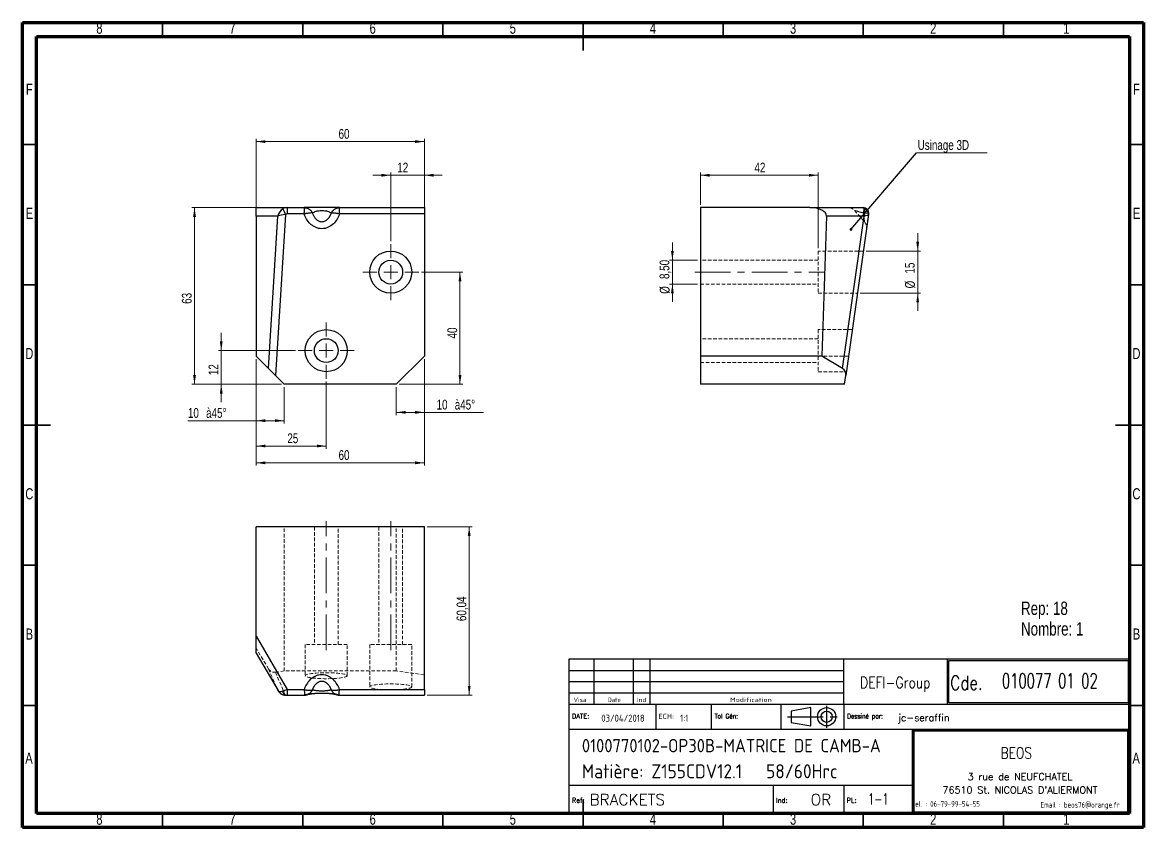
# Model space of a CAD drawing. Header units: millimetres. Extents: x 15 to 415, y 5 to 292.
import ezdxf

# ---------------------------------------------------------------- set-up
doc = ezdxf.new("R2010")
doc.units = ezdxf.units.MM
doc.linetypes.add('CENTERX2', pattern=[20.32, 12.7, -2.54, 2.54, -2.54])
doc.linetypes.add('HIDDEN', pattern=[1.905, 1.27, -0.635])
doc.layers.add('DIMENSIONS', color=176, linetype='Continuous')
doc.styles.add('SLDTEXTSTYLE0', font='TXT', dxfattribs={"width": 0.75})
doc.styles.add('SLDTEXTSTYLE1', font='ISOCP')
doc.styles.add('SLDTEXTSTYLE10', font='ISOCP', dxfattribs={"width": 1.147311})
doc.styles.add('SLDTEXTSTYLE11', font='ISOCP', dxfattribs={"width": 1.385904})
doc.styles.add('SLDTEXTSTYLE12', font='ISOCP', dxfattribs={"width": 1.246461})
doc.styles.add('SLDTEXTSTYLE13', font='ROMAND')
doc.styles.add('SLDTEXTSTYLE2', font='ROMANT', dxfattribs={"width": 0.8})
doc.styles.add('SLDTEXTSTYLE3', font='ISOCP', dxfattribs={"width": 0.8})
doc.styles.add('SLDTEXTSTYLE4', font='ROMANS', dxfattribs={"width": 0.8})
doc.styles.add('SLDTEXTSTYLE5', font='ROMANT')
doc.styles.add('SLDTEXTSTYLE6', font='ROMANS')
doc.styles.add('SLDTEXTSTYLE7', font='ROMANT', dxfattribs={"width": 0.65})
doc.styles.add('SLDTEXTSTYLE8', font='ISOCP', dxfattribs={"width": 1.446157})
doc.styles.add('SLDTEXTSTYLE9', font='ISOCP', dxfattribs={"width": 1.294402})
doc.dimstyles.new('SLDDIMSTYLE0', dxfattribs={"dimtxt": 3.5, "dimasz": 3.302, "dimexe": 0, "dimexo": 0.0625, "dimgap": 0.875, "dimtad": 1, "dimrnd": 1e-09, "dimzin": 12, "dimdsep": 46, "dimtxsty": 'SLDTEXTSTYLE0', "dimsah": 1, "dimcen": 0.09, "dimadec": 0, "dimazin": 3, "dimtfac": 1, "dimtofl": 0, "dimtmove": 0, "dimatfit": 3, "dimfxl": 1, "dimfrac": 2, "dimtolj": 1, "dimtzin": 12, "dimarcsym": 0})
doc.dimstyles.new('SLDDIMSTYLE1', dxfattribs={"dimtxt": 3.5, "dimasz": 3.302, "dimexe": 0, "dimexo": 0.0625, "dimgap": 0.875, "dimtad": 1, "dimrnd": 1e-09, "dimzin": 12, "dimdsep": 46, "dimtxsty": 'SLDTEXTSTYLE0', "dimsah": 1, "dimcen": 0.09, "dimadec": 0, "dimazin": 3, "dimtfac": 1, "dimtmove": 0, "dimatfit": 0, "dimfxl": 1, "dimfrac": 2, "dimtolj": 1, "dimtzin": 12, "dimarcsym": 0})
doc.dimstyles.new('SLDDIMSTYLE2', dxfattribs={"dimtxt": 0.18, "dimasz": 1.016, "dimexe": 0, "dimexo": 0.0625, "dimgap": 0, "dimtad": 0, "dimtih": 1, "dimtoh": 1, "dimdec": 0, "dimrnd": 1e-09, "dimzin": 0, "dimdsep": 46, "dimtxsty": 'Standard', "dimblk1": 'DOT', "dimblk2": 'DOT', "dimsah": 1, "dimcen": 0.09, "dimadec": 0, "dimazin": 0, "dimtfac": 1.016, "dimtdec": 0, "dimtofl": 0, "dimtmove": 0, "dimatfit": 3, "dimldrblk": 'DOT', "dimfxl": 1, "dimfrac": 2, "dimtolj": 1, "dimtzin": 0, "dimarcsym": 0})

# ---------------------------------------------------------------- blocks, each defined once
blk = doc.blocks.new('SW_NOTE_0')
at = {"color": 0, "linetype": 'Continuous', "lineweight": 0, "char_height": 4.763, "attachment_point": 1, "style": 'SLDTEXTSTYLE0'}
for s, insert in [('Rep: 18', (0, 6.14)), ('Nombre: 1', (0, -1.21))]:
    blk.add_mtext(s, dxfattribs=dict(at, insert=insert))
blk = doc.blocks.new('_D')
at = {"color": 7, "linetype": 'Continuous', "lineweight": 18}
for p, q in [((98.4, 223.97), (98.4, 250.55)), ((98.4, 249.55), (158.4, 249.55)), ((158.4, 224.74), (158.4, 250.55))]:
    blk.add_line(p, q, dxfattribs=at)
for points in [[(98.4, 249.55), (101.7, 249.04), (101.7, 250.06)], [(158.4, 249.55), (155.1, 250.06), (155.1, 249.04)]]:
    blk.add_solid(points, dxfattribs=at)
at = {"color": 7, "linetype": 'Continuous', "lineweight": 18, "insert": (127.79, 254.06), "char_height": 3.5, "attachment_point": 1, "style": 'SLDTEXTSTYLE0'}
blk.add_mtext('60', dxfattribs=at)
blk = doc.blocks.new('_D_1')
at = {"color": 7, "linetype": 'Continuous', "lineweight": 18}
for p, q in [((127.15, 226.02), (75.4, 226.02)), ((76.4, 226.02), (76.4, 163.02)), ((107.4, 163.02), (75.4, 163.02))]:
    blk.add_line(p, q, dxfattribs=at)
for points in [[(76.4, 226.02), (75.89, 222.72), (76.91, 222.72)], [(76.4, 163.02), (76.91, 166.33), (75.89, 166.33)]]:
    blk.add_solid(points, dxfattribs=at)
at = {"color": 7, "linetype": 'Continuous', "lineweight": 18, "insert": (71.89, 191.71), "char_height": 3.5, "attachment_point": 1, "rotation": 90, "style": 'SLDTEXTSTYLE0'}
blk.add_mtext('63', dxfattribs=at)
blk = doc.blocks.new('_D_2')
at = {"color": 7, "linetype": 'Continuous', "lineweight": 18}
for p, q in [((98.4, 172.02), (98.4, 149.06)), ((108.4, 162.02), (108.4, 149.06)), ((98.4, 150.06), (74.05, 150.06)), ((98.4, 150.06), (108.4, 150.06))]:
    blk.add_line(p, q, dxfattribs=at)
for points in [[(98.4, 150.06), (101.7, 149.55), (101.7, 150.57)], [(108.4, 150.06), (105.1, 150.57), (105.1, 149.55)]]:
    blk.add_solid(points, dxfattribs=at)
at = {"color": 7, "linetype": 'Continuous', "lineweight": 18, "char_height": 3.5, "attachment_point": 1, "style": 'SLDTEXTSTYLE0'}
for s, insert in [('10', (74.05, 154.57)), ('à45°', (80.54, 154.57))]:
    blk.add_mtext(s, dxfattribs=dict(at, insert=insert))
blk = doc.blocks.new('_D_3')
at = {"color": 7, "linetype": 'Continuous', "lineweight": 18}
for p, q in [((98.4, 172.02), (98.4, 140.02)), ((123.4, 164.02), (123.4, 140.02)), ((123.4, 141.02), (98.4, 141.02))]:
    blk.add_line(p, q, dxfattribs=at)
for points in [[(98.4, 141.02), (101.7, 140.52), (101.7, 141.53)], [(123.4, 141.02), (120.1, 141.53), (120.1, 140.52)]]:
    blk.add_solid(points, dxfattribs=at)
at = {"color": 7, "linetype": 'Continuous', "lineweight": 18, "insert": (109.52, 145.54), "char_height": 3.5, "attachment_point": 1, "style": 'SLDTEXTSTYLE0'}
blk.add_mtext('25', dxfattribs=at)
blk = doc.blocks.new('_D_4')
at = {"color": 7, "linetype": 'Continuous', "lineweight": 18}
for p, q in [((146.4, 237.55), (140.05, 237.55)), ((146.4, 214.02), (146.4, 238.55)), ((146.4, 237.55), (158.4, 237.55)), ((158.4, 224.74), (158.4, 238.55)), ((158.4, 237.55), (164.75, 237.55))]:
    blk.add_line(p, q, dxfattribs=at)
for points in [[(146.4, 237.55), (143.1, 238.06), (143.1, 237.04)], [(158.4, 237.55), (161.7, 237.04), (161.7, 238.06)]]:
    blk.add_solid(points, dxfattribs=at)
at = {"color": 7, "linetype": 'Continuous', "lineweight": 18, "insert": (148.74, 242.06), "char_height": 3.5, "attachment_point": 1, "style": 'SLDTEXTSTYLE0'}
blk.add_mtext('12', dxfattribs=at)
blk = doc.blocks.new('_D_5')
at = {"color": 7, "linetype": 'Continuous', "lineweight": 18}
for p, q in [((158.4, 172.02), (158.4, 152.02)), ((148.4, 162.02), (148.4, 152.02)), ((158.4, 153.02), (148.4, 153.02)), ((158.4, 153.02), (179.46, 153.02))]:
    blk.add_line(p, q, dxfattribs=at)
for points in [[(148.4, 153.02), (151.7, 152.52), (151.7, 153.53)], [(158.4, 153.02), (155.1, 153.53), (155.1, 152.52)]]:
    blk.add_solid(points, dxfattribs=at)
at = {"color": 7, "linetype": 'Continuous', "lineweight": 18, "char_height": 3.5, "attachment_point": 1, "style": 'SLDTEXTSTYLE0'}
for s, insert in [('10', (162.77, 157.54)), ('à45°', (169.25, 157.54))]:
    blk.add_mtext(s, dxfattribs=dict(at, insert=insert))
blk = doc.blocks.new('_D_6')
at = {"color": 7, "linetype": 'Continuous', "lineweight": 18}
for p, q in [((98.4, 172.02), (98.4, 134.02)), ((158.4, 172.02), (158.4, 134.02)), ((98.4, 135.02), (158.4, 135.02))]:
    blk.add_line(p, q, dxfattribs=at)
for points in [[(98.4, 135.02), (101.7, 134.52), (101.7, 135.53)], [(158.4, 135.02), (155.1, 135.53), (155.1, 134.52)]]:
    blk.add_solid(points, dxfattribs=at)
at = {"color": 7, "linetype": 'Continuous', "lineweight": 18, "insert": (127.79, 139.54), "char_height": 3.5, "attachment_point": 1, "style": 'SLDTEXTSTYLE0'}
blk.add_mtext('60', dxfattribs=at)
blk = doc.blocks.new('_D_7')
at = {"color": 7, "linetype": 'Continuous', "lineweight": 18}
for p, q in [((85.94, 175.02), (85.94, 181.37)), ((112.4, 175.02), (84.94, 175.02)), ((85.94, 163.02), (85.94, 175.02)), ((107.4, 163.02), (84.94, 163.02)), ((85.94, 163.02), (85.94, 156.67))]:
    blk.add_line(p, q, dxfattribs=at)
for points in [[(85.94, 175.02), (86.44, 178.33), (85.43, 178.33)], [(85.94, 163.02), (85.43, 159.72), (86.44, 159.72)]]:
    blk.add_solid(points, dxfattribs=at)
at = {"color": 7, "linetype": 'Continuous', "lineweight": 18, "insert": (81.42, 166.28), "char_height": 3.5, "attachment_point": 1, "rotation": 90, "style": 'SLDTEXTSTYLE0'}
blk.add_mtext('12', dxfattribs=at)
blk = doc.blocks.new('_D_8')
at = {"color": 7, "linetype": 'Continuous', "lineweight": 18}
for p, q in [((157.4, 203.02), (172.11, 203.02)), ((171.11, 163.02), (171.11, 203.02)), ((149.4, 163.02), (172.11, 163.02))]:
    blk.add_line(p, q, dxfattribs=at)
for points in [[(171.11, 203.02), (170.61, 199.72), (171.62, 199.72)], [(171.11, 163.02), (171.62, 166.33), (170.61, 166.33)]]:
    blk.add_solid(points, dxfattribs=at)
at = {"color": 7, "linetype": 'Continuous', "lineweight": 18, "insert": (166.6, 179.37), "char_height": 3.5, "attachment_point": 1, "rotation": 90, "style": 'SLDTEXTSTYLE0'}
blk.add_mtext('40', dxfattribs=at)
blk = doc.blocks.new('SW_CENTERMARKSYMBOL_0')
at = {"color": 0, "linetype": 'Continuous', "lineweight": 0}
for p, q in [((0, 5), (0, 10)), ((-5, 0), (-10, 0)), ((0, 0), (-2.5, 0)), ((0, 0), (0, 2.5)), ((0, 0), (0, -2.5)), ((0, 0), (2.5, 0)), ((5, 0), (10, 0)), ((0, -5), (0, -10))]:
    blk.add_line(p, q, dxfattribs=at)
blk = doc.blocks.new('SW_CENTERMARKSYMBOL_1')
at = {"color": 0, "linetype": 'Continuous', "lineweight": 0}
for p, q in [((0, 5), (0, 10)), ((-5, 0), (-10, 0)), ((0, 0), (-2.5, 0)), ((0, 0), (0, 2.5)), ((0, 0), (0, -2.5)), ((0, 0), (2.5, 0)), ((5, 0), (10, 0)), ((0, -5), (0, -10))]:
    blk.add_line(p, q, dxfattribs=at)
blk = doc.blocks.new('_D_9')
at = {"color": 7, "linetype": 'Continuous', "lineweight": 18}
for p, q in [((334.41, 210.52), (334.41, 216.87)), ((316.03, 210.52), (335.41, 210.52)), ((334.41, 210.52), (334.41, 195.52)), ((313.9, 195.52), (335.41, 195.52)), ((334.41, 195.52), (334.41, 189.17))]:
    blk.add_line(p, q, dxfattribs=at)
for points in [[(334.41, 210.52), (334.92, 213.83), (333.9, 213.83)], [(334.41, 195.52), (333.9, 192.22), (334.92, 192.22)]]:
    blk.add_solid(points, dxfattribs=at)
at = {"color": 7, "linetype": 'Continuous', "lineweight": 18, "char_height": 3.5, "attachment_point": 1, "rotation": 90, "style": 'SLDTEXTSTYLE0'}
for s, insert in [('15', (329.84, 202.5)), ('%%c', (329.9, 197.22))]:
    blk.add_mtext(s, dxfattribs=dict(at, insert=insert))
blk = doc.blocks.new('_D_10')
at = {"color": 7, "linetype": 'Continuous', "lineweight": 18}
for p, q in [((256.89, 227.02), (256.89, 238.55)), ((298.89, 237.55), (256.89, 237.55)), ((298.89, 211.52), (298.89, 238.55))]:
    blk.add_line(p, q, dxfattribs=at)
for points in [[(256.89, 237.55), (260.19, 237.04), (260.19, 238.06)], [(298.89, 237.55), (295.59, 238.06), (295.59, 237.04)]]:
    blk.add_solid(points, dxfattribs=at)
at = {"color": 7, "linetype": 'Continuous', "lineweight": 18, "insert": (276.17, 242.06), "char_height": 3.5, "attachment_point": 1, "style": 'SLDTEXTSTYLE0'}
blk.add_mtext('42', dxfattribs=at)
blk = doc.blocks.new('_D_11')
at = {"color": 7, "linetype": 'Continuous', "lineweight": 18}
for p, q in [((246.89, 207.27), (246.89, 213.62)), ((255.89, 207.27), (245.89, 207.27)), ((246.89, 207.27), (246.89, 198.77)), ((255.89, 198.77), (245.89, 198.77)), ((246.89, 198.77), (246.89, 192.42))]:
    blk.add_line(p, q, dxfattribs=at)
for points in [[(246.89, 207.27), (247.4, 210.58), (246.38, 210.58)], [(246.89, 198.77), (246.38, 195.47), (247.4, 195.47)]]:
    blk.add_solid(points, dxfattribs=at)
at = {"color": 7, "linetype": 'Continuous', "lineweight": 18, "char_height": 3.5, "attachment_point": 1, "rotation": 90, "style": 'SLDTEXTSTYLE0'}
for s, insert in [('8,50', (242.32, 200.56)), ('%%c', (242.38, 195.28))]:
    blk.add_mtext(s, dxfattribs=dict(at, insert=insert))
blk = doc.blocks.new('SW_NOTE_1')
at = {"color": 0, "linetype": 'Continuous', "lineweight": 0}
blk.add_line((25.28, 0), (0, 0), dxfattribs=at)
at = {"color": 0, "linetype": 'Continuous', "lineweight": 0, "insert": (0.43, 4.57), "char_height": 3.5, "attachment_point": 1, "style": 'SLDTEXTSTYLE0'}
blk.add_mtext('Usinage 3D', dxfattribs=at)
blk = doc.blocks.new('_Dot')
at = {"color": 0, "linetype": 'ByBlock', "lineweight": -2}
blk.add_line((-0.5, 0), (-1, 0), dxfattribs=at)
at = {"color": 0, "linetype": 'ByBlock', "const_width": 0.5}
blk.add_lwpolyline([(-0.25, 0, 1), (0.25, 0, 1)], format="xyb", close=True, dxfattribs=at)
blk = doc.blocks.new('_D_12')
at = {"color": 7, "linetype": 'Continuous', "lineweight": 18}
for p, q in [((159.4, 112.23), (175.4, 112.23)), ((174.4, 52.19), (174.4, 112.23)), ((159.4, 52.19), (175.4, 52.19))]:
    blk.add_line(p, q, dxfattribs=at)
for points in [[(174.4, 112.23), (173.89, 108.93), (174.91, 108.93)], [(174.4, 52.19), (174.91, 55.49), (173.89, 55.49)]]:
    blk.add_solid(points, dxfattribs=at)
at = {"color": 7, "linetype": 'Continuous', "lineweight": 18, "insert": (169.89, 78.61), "char_height": 3.5, "attachment_point": 1, "rotation": 90, "style": 'SLDTEXTSTYLE0'}
blk.add_mtext('60,04', dxfattribs=at)

msp = doc.modelspace()

# ---------------------------------------------------------------- linework, layer by layer
at = {"color": 7, "linetype": 'Continuous', "lineweight": 70}
for p, q in [((15, 5), (15, 292)), ((15, 292), (415, 292)), ((415, 292), (415, 5)), ((20, 10), (20, 287)), ((20, 287), (410, 287)), ((410, 287), (410, 10)), ((410, 10), (20, 10)), ((415, 5), (15, 5))]:
    msp.add_line(p, q, dxfattribs=at)
at = {"color": 7, "linetype": 'Continuous', "lineweight": 35}
for p, q in [((65, 287), (65, 292)), ((115, 287), (115, 292)), ((165, 287), (165, 292)), ((215, 292), (215, 282)), ((215, 287), (215, 292)), ((265, 287), (265, 292)), ((315, 287), (315, 292)), ((365, 287), (365, 292)), ((20, 248.5), (15, 248.5)), ((410, 248.5), (415, 248.5)), ((20, 198.5), (15, 198.5)), ((410, 198.5), (415, 198.5)), ((15, 148.5), (25, 148.5)), ((20, 148.5), (15, 148.5)), ((415, 148.5), (405, 148.5)), ((410, 148.5), (415, 148.5)), ((20, 98.5), (15, 98.5)), ((410, 98.5), (415, 98.5)), ((20, 48.5), (15, 48.5)), ((410, 48.5), (415, 48.5)), ((215, 5), (215, 15)), ((65, 10), (65, 5)), ((115, 10), (115, 5)), ((165, 10), (165, 5)), ((215, 10), (215, 5)), ((265, 10), (265, 5)), ((315, 10), (315, 5)), ((365, 10), (365, 5))]:
    msp.add_line(p, q, dxfattribs=at)
at = {"color": 7, "linetype": 'Continuous', "lineweight": 25}
for p, q in [((98.401, 222.971), (98.401, 226.024)), ((98.401, 226.024), (109.441, 226.024)), ((109.441, 226.024), (115.496, 226.024)), ((128.146, 226.024), (158.401, 226.024)), ((158.401, 226.024), (158.401, 223.742)), ((256.889, 226.024), (256.889, 173.024)), ((295.941, 226.024), (256.889, 226.024)), ((295.941, 226.024), (314.929, 226.024)), ((106.178, 222.971), (98.401, 222.971)), ((98.401, 222.971), (98.401, 173.024)), ((102.789, 168.636), (106.178, 222.971)), ((108.833, 223.599), (105.251, 166.173)), ((115.497, 223.742), (109.441, 223.742)), ((158.401, 223.742), (128.145, 223.742)), ((158.401, 223.742), (158.401, 173.024)), ((301.908, 222.971), (300.164, 173.024)), ((315.285, 222.971), (301.908, 222.971)), ((307.558, 168.636), (315.285, 222.971)), ((316.889, 223.599), (308.723, 166.173)), ((316.909, 223.742), (316.889, 223.599)), ((102.789, 168.636), (98.401, 173.024)), ((158.401, 173.024), (148.401, 163.024)), ((256.889, 173.024), (256.889, 163.024)), ((300.164, 173.024), (256.889, 173.024)), ((307.558, 168.636), (300.164, 173.024)), ((105.251, 166.173), (102.789, 168.636)), ((108.401, 163.024), (105.251, 166.173)), ((308.275, 163.024), (308.723, 166.173)), ((148.401, 163.024), (108.401, 163.024)), ((308.275, 163.024), (256.889, 163.024)), ((158.401, 112.227), (98.401, 112.227)), ((98.401, 73.176), (98.401, 112.227)), ((158.401, 54.187), (158.401, 112.227)), ((98.401, 73.176), (109.441, 54.187)), ((98.401, 67.207), (98.401, 73.176)), ((98.401, 67.207), (106.188, 53.814)), ((109.441, 54.187), (115.496, 54.187)), ((109.441, 52.187), (115.542, 52.187)), ((127.046, 52.395), (127.182, 52.341)), ((128.1, 52.187), (158.401, 52.187)), ((128.146, 54.187), (158.401, 54.187)), ((158.401, 54.187), (158.401, 52.187))]:
    msp.add_line(p, q, dxfattribs=at)
at = {"color": 7, "linetype": 'HIDDEN', "lineweight": 18}
for p, q in [((314.929, 226.024), (256.889, 226.024)), ((310.279, 225.956), (310.266, 225.955)), ((311.895, 224.99), (315.459, 220.883)), ((314.929, 226.024), (314.929, 226.024)), ((314.929, 226.024), (315.025, 225.984)), ((314.929, 226.024), (314.929, 226.024)), ((316.909, 223.742), (316.909, 223.742)), ((316.185, 219.134), (316.188, 219.148)), ((298.889, 210.524), (298.889, 195.524)), ((315.03, 210.524), (298.889, 210.524)), ((298.889, 207.274), (256.889, 207.274)), ((256.889, 198.774), (298.889, 198.774)), ((298.889, 195.524), (312.897, 195.524)), ((298.889, 182.524), (298.889, 167.524)), ((311.048, 182.524), (298.889, 182.524)), ((298.889, 179.274), (256.889, 179.274)), ((309.697, 173.024), (300.164, 173.024)), ((256.889, 170.774), (298.889, 170.774)), ((298.889, 167.524), (308.915, 167.524)), ((108.401, 60.842), (108.401, 112.227)), ((119.151, 112.227), (119.151, 70.227)), ((127.651, 70.227), (127.651, 112.227)), ((142.151, 112.227), (142.151, 70.227)), ((148.401, 60.842), (148.401, 112.227)), ((150.651, 70.227), (150.651, 112.227)), ((102.789, 61.559), (98.401, 68.952)), ((130.901, 70.227), (115.901, 70.227)), ((115.901, 70.227), (115.901, 59.135)), ((130.901, 59.135), (130.901, 70.227)), ((153.901, 70.227), (138.901, 70.227)), ((138.901, 70.227), (138.901, 55.153)), ((153.901, 55.153), (153.901, 70.227)), ((106.178, 53.832), (98.401, 67.208)), ((102.789, 61.559), (106.178, 53.832)), ((108.401, 60.842), (105.251, 60.394)), ((108.833, 52.227), (105.251, 60.394)), ((148.401, 60.842), (108.401, 60.842)), ((158.401, 59.42), (148.401, 60.842)), ((108.833, 52.227), (108.692, 52.213)), ((115.497, 52.207), (109.441, 52.207)), ((109.441, 52.187), (109.441, 52.207)), ((115.501, 52.207), (115.6, 52.213)), ((158.401, 52.207), (128.145, 52.207))]:
    msp.add_line(p, q, dxfattribs=at)
at = {"color": 7, "linetype": 'CENTERX2', "lineweight": 18}
for p, q in [((254.889, 203.024), (300.889, 203.024)), ((123.401, 68.227), (123.401, 114.227)), ((146.401, 68.227), (146.401, 114.227))]:
    msp.add_line(p, q, dxfattribs=at)
at = {"color": 7, "linetype": 'Continuous', "lineweight": 25, "flags": 128}
msp.add_lwpolyline([(109.441, 226.024), (109.441, 225.978), (109.441, 225.843), (109.441, 225.625), (109.441, 225.334), (109.441, 224.984), (109.441, 224.589), (109.441, 224.169), (109.441, 223.742)], dxfattribs=at)
at = {"color": 8, "linetype": 'Continuous', "lineweight": 25, "flags": 128}
for points in [[(108.692, 52.213), (108.673, 52.214), (108.518, 52.265), (108.373, 52.378), (108.242, 52.55), (108.131, 52.775), (108.042, 53.046), (107.979, 53.354), (107.943, 53.69)], [(109.441, 54.187), (109.441, 53.763), (109.441, 53.357), (109.441, 52.99), (109.441, 52.677), (109.441, 52.433), (109.441, 52.269), (109.441, 52.193), (109.441, 52.187)]]:
    msp.add_lwpolyline(points, dxfattribs=at)
at = {"color": 7, "linetype": 'Continuous', "lineweight": 25}
for centre, radius in [((146.401, 203.024), 7.5), ((146.401, 203.024), 4.25), ((123.401, 175.024), 7.5), ((123.401, 175.024), 4.25)]:
    msp.add_circle(centre, radius, dxfattribs=at)
for centre, radius, start, end in [((121.798, 230.581), 14.725, 199.79359, 208.30529), ((314.929, 224.024), 2, 351.90653, 90), ((315.029, 223.77), 1.868, 354.75211, 77.70595)]:
    msp.add_arc(centre, radius, start, end, dxfattribs=at)
for centre, major_axis, ratio, start_param, end_param in [((108.771, 223.024), (1.597, 2.734), 0.7729098, 0.9651675, 2.0123651), ((109.358, 223.024), (0.949, 2.86), 0.9532037, 0.3061751, 0.8473251), ((295.941, 223.024), (-5.969, 0), 0.502612, 3.1240425, 4.7123901), ((314.787, 223.024), (0.16, 3), 0.334229, 5.7598755, 6.3010255), ((313.777, 223.024), (1.278, 2.946), 0.4438088, 4.8850812, 5.9322788), ((108.771, 223.024), (3.03, 0.419), 0.1837936, 1.5248414, 2.572039), ((109.358, 222.742), (1.139, 0.259), 0.8482621, 1.3089249, 1.850075), ((313.777, 223.024), (3.112, 0.591), 0.1187289, 5.1954824, 6.24268), ((305.696, 166.198), (2.751, 1.532), 0.8646981, 5.7022754, 6.7494729), ((108.771, 55.34), (2.581, 1.529), 0.3886163, 3.1209197, 3.1384701), ((109.358, 54.329), (2.886, 1.004), 0.0528405, 4.1815094, 4.7226594)]:
    msp.add_ellipse(centre, major_axis=major_axis, ratio=ratio, start_param=start_param, end_param=end_param, dxfattribs=at)
at = {"color": 7, "linetype": 'HIDDEN', "lineweight": 18}
for centre, major_axis, ratio, start_param, end_param in [((105.227, 63.42), (1.532, 2.751), 0.8646981, 2.675305, 3.7225026), ((108.771, 55.34), (-1.46, 2.783), 0.9542817, 1.9183436, 2.6594982), ((109.358, 52.349), (1.16, -0.01), 0.1223034, 4.2436777, 4.7848277)]:
    msp.add_ellipse(centre, major_axis=major_axis, ratio=ratio, start_param=start_param, end_param=end_param, dxfattribs=at)
for centre in [(123.401, 59.135), (146.401, 55.153)]:
    msp.add_ellipse(centre, major_axis=(7.5, 0), ratio=0.1422047, dxfattribs=at)
at = {"color": 8, "linetype": 'Continuous', "lineweight": 25}
msp.add_ellipse((108.771, 55.34), major_axis=(2.581, 1.529), ratio=0.3886163, start_param=3.1384701, end_param=4.1681173, dxfattribs=at)
at = {"color": 7, "linetype": 'Continuous', "lineweight": 25}
for points, knots in [([(115.496, 223.742), (115.501, 223.774), (115.514, 223.845), (115.539, 223.988), (115.579, 224.242), (115.628, 224.609), (115.663, 225.006), (115.674, 225.342), (115.663, 225.628), (115.628, 225.851), (115.579, 225.971), (115.539, 226.01), (115.514, 226.021), (115.501, 226.023), (115.496, 226.024)], [0, 0, 0, 0, 0.0286016, 0.0634948, 0.1266885, 0.2520064, 0.3895869, 0.5000005, 0.6103535, 0.7479958, 0.8733137, 0.9365067, 0.9713969, 1, 1, 1, 1]), ([(115.496, 226.024), (115.549, 226.023), (115.656, 226.021), (115.817, 226.007), (115.979, 225.985), (116.142, 225.954), (116.304, 225.914), (116.56, 225.836), (116.91, 225.691), (117.312, 225.453), (117.683, 225.161), (117.946, 224.894), (118.141, 224.657), (118.286, 224.456), (118.402, 224.269), (118.469, 224.145), (118.488, 224.11)], [0, 0, 0, 0, 0.0435729, 0.0875261, 0.1318432, 0.1765063, 0.2214951, 0.2667878, 0.3919546, 0.5240331, 0.639644, 0.7684826, 0.8230969, 0.8857967, 0.9678743, 1, 1, 1, 1]), ([(128.148, 226.024), (127.917, 226.024), (127.623, 226.024), (126.891, 226.024), (126.451, 226.024), (125.663, 226.024), (125.379, 226.024), (124.766, 226.024), (124.438, 226.024), (123.74, 226.024), (123.372, 226.024), (122.61, 226.024), (122.216, 226.024), (121.428, 226.024), (121.034, 226.024), (120.272, 226.024), (119.903, 226.024), (118.858, 226.024), (118.244, 226.024), (117.192, 226.024), (116.752, 226.024), (116.02, 226.024), (115.726, 226.024), (115.496, 226.024)], [0, 0, 0, 0, 0.125, 0.125, 0.25, 0.25, 0.3125, 0.3125, 0.375, 0.375, 0.4375, 0.4375, 0.5, 0.5, 0.5625, 0.5625, 0.625, 0.625, 0.75, 0.75, 0.875, 0.875, 1, 1, 1, 1]), ([(118.488, 224.11), (118.474, 224.11), (118.441, 224.112), (118.37, 224.115), (118.232, 224.116), (117.914, 224.106), (117.451, 224.066), (116.911, 223.997), (116.538, 223.942), (116.229, 223.89), (115.983, 223.844), (115.739, 223.795), (115.577, 223.76), (115.501, 223.743)], [0, 0, 0, 0, 0.02338184, 0.05686807, 0.11445822, 0.23193175, 0.47631554, 0.60754217, 0.73406953, 0.79978976, 0.86691708, 0.93742983, 1, 1, 1, 1]), ([(118.488, 224.11), (118.638, 224.221), (118.817, 224.329), (119.239, 224.532), (119.483, 224.627), (120.044, 224.792), (120.362, 224.863), (121.059, 224.962), (121.44, 224.99), (122.204, 224.99), (122.584, 224.962), (123.282, 224.863), (123.6, 224.792), (124.161, 224.627), (124.404, 224.532), (124.827, 224.329), (125.005, 224.221), (125.156, 224.11)], [0, 0, 0, 0, 0.125, 0.125, 0.25, 0.25, 0.375, 0.375, 0.5, 0.5, 0.625, 0.625, 0.75, 0.75, 0.875, 0.875, 1, 1, 1, 1]), ([(125.156, 224.11), (125.121, 224.016), (125.051, 223.832), (124.937, 223.566), (124.818, 223.313), (124.694, 223.073), (124.566, 222.846), (124.435, 222.633), (124.301, 222.433), (124.164, 222.246), (124.025, 222.073), (123.789, 221.805), (123.443, 221.479), (122.939, 221.147), (122.397, 220.933), (121.823, 220.859), (121.248, 220.933), (120.706, 221.146), (120.202, 221.479), (119.8, 221.856), (119.47, 222.25), (119.199, 222.638), (118.941, 223.079), (118.697, 223.572), (118.559, 223.927), (118.488, 224.11)], [0, 0, 0, 0, 0.030573, 0.0601064, 0.0886097, 0.1160934, 0.1425693, 0.1680505, 0.1925517, 0.2160895, 0.2386826, 0.2603521, 0.3246706, 0.3829809, 0.4429053, 0.4999505, 0.5569589, 0.6168742, 0.6752856, 0.7396728, 0.7839188, 0.8319472, 0.8838994, 0.9398873, 1, 1, 1, 1]), ([(125.156, 224.11), (125.168, 224.133), (125.202, 224.197), (125.274, 224.322), (125.418, 224.546), (125.738, 224.962), (126.206, 225.382), (126.747, 225.697), (127.118, 225.849), (127.419, 225.936), (127.663, 225.987), (127.906, 226.018), (128.068, 226.022), (128.144, 226.024)], [0, 0, 0, 0, 0.0208759, 0.0585645, 0.1170511, 0.2357486, 0.4800823, 0.6139424, 0.7354664, 0.8009133, 0.8669489, 0.9373161, 1, 1, 1, 1]), ([(128.142, 223.743), (128.089, 223.755), (127.984, 223.779), (127.822, 223.813), (127.632, 223.851), (127.417, 223.891), (127.11, 223.943), (126.74, 223.996), (126.333, 224.046), (125.965, 224.084), (125.697, 224.104), (125.507, 224.114), (125.381, 224.116), (125.263, 224.115), (125.193, 224.112), (125.156, 224.11)], [0, 0, 0, 0, 0.0429698, 0.0866684, 0.1329076, 0.1989685, 0.2642392, 0.3903906, 0.5195228, 0.6414807, 0.7642779, 0.8238845, 0.8830464, 0.9370085, 1, 1, 1, 1]), ([(128.147, 226.024), (128.141, 226.022), (128.129, 226.02), (128.104, 226.008), (128.081, 225.989), (128.06, 225.961), (128.043, 225.926), (128.028, 225.882), (128.012, 225.809), (127.995, 225.698), (127.977, 225.533), (127.97, 225.307), (127.984, 225.007), (128.01, 224.684), (128.037, 224.407), (128.069, 224.187), (128.112, 223.967), (128.135, 223.82), (128.147, 223.744)], [0, 0, 0, 0, 0.03917329, 0.07665803, 0.11316064, 0.14940225, 0.18604222, 0.22357581, 0.26223428, 0.34217878, 0.42062352, 0.50032023, 0.61908811, 0.73820351, 0.80504799, 0.86902347, 0.9327742, 1, 1, 1, 1]), ([(128.148, 223.741), (127.917, 223.103), (127.623, 222.479), (126.891, 221.296), (126.451, 220.735), (125.4, 219.738), (124.786, 219.302), (123.741, 218.833), (123.373, 218.708), (122.61, 218.539), (122.217, 218.494), (121.428, 218.494), (121.035, 218.538), (120.273, 218.708), (119.904, 218.832), (119.206, 219.145), (118.877, 219.334), (118.264, 219.755), (117.98, 219.988), (117.192, 220.735), (116.752, 221.297), (116.02, 222.48), (115.726, 223.103), (115.496, 223.742)], [0, 0, 0, 0, 0.125, 0.125, 0.25, 0.25, 0.375, 0.375, 0.4375, 0.4375, 0.5, 0.5, 0.5625, 0.5625, 0.625, 0.625, 0.6875, 0.6875, 0.75, 0.75, 0.875, 0.875, 1, 1, 1, 1]), ([(128.148, 54.188), (127.917, 54.833), (127.623, 55.463), (126.891, 56.658), (126.451, 57.224), (125.663, 57.98), (125.379, 58.215), (124.766, 58.64), (124.438, 58.83), (123.74, 59.146), (123.372, 59.272), (122.61, 59.443), (122.216, 59.488), (121.428, 59.488), (121.034, 59.443), (120.272, 59.272), (119.903, 59.146), (118.858, 58.672), (118.244, 58.232), (117.192, 57.224), (116.752, 56.657), (116.02, 55.462), (115.726, 54.832), (115.496, 54.187)], [0, 0, 0, 0, 0.125, 0.125, 0.25, 0.25, 0.3125, 0.3125, 0.375, 0.375, 0.4375, 0.4375, 0.5, 0.5, 0.5625, 0.5625, 0.625, 0.625, 0.75, 0.75, 0.875, 0.875, 1, 1, 1, 1]), ([(118.488, 54.088), (118.638, 54.485), (118.817, 54.87), (119.239, 55.591), (119.483, 55.929), (120.044, 56.519), (120.362, 56.77), (121.059, 57.123), (121.44, 57.222), (122.204, 57.222), (122.584, 57.123), (123.282, 56.769), (123.6, 56.518), (124.161, 55.929), (124.404, 55.591), (124.827, 54.87), (125.005, 54.485), (125.156, 54.088)], [0, 0, 0, 0, 0.125, 0.125, 0.25, 0.25, 0.375, 0.375, 0.5, 0.5, 0.625, 0.625, 0.75, 0.75, 0.875, 0.875, 1, 1, 1, 1]), ([(106.163, 53.858), (106.23, 53.747), (106.379, 53.501), (106.668, 53.162), (107.02, 52.846), (107.411, 52.587), (107.832, 52.392), (108.261, 52.261), (108.553, 52.228), (108.692, 52.213)], [0, 0, 0, 0, 0.1260431, 0.2790771, 0.4308971, 0.5802512, 0.726525, 0.8695825, 1, 1, 1, 1]), ([(108.692, 52.213), (108.752, 52.209), (108.93, 52.197), (109.183, 52.189), (109.374, 52.188), (109.441, 52.187)], [0, 0, 0, 0, 0.24987, 0.7399781, 1, 1, 1, 1]), ([(115.496, 54.187), (115.549, 54.175), (115.656, 54.152), (115.817, 54.12), (115.979, 54.091), (116.142, 54.064), (116.304, 54.041), (116.56, 54.009), (116.91, 53.976), (117.312, 53.959), (117.683, 53.963), (117.946, 53.981), (118.141, 54.007), (118.286, 54.032), (118.402, 54.06), (118.469, 54.082), (118.488, 54.088)], [0, 0, 0, 0, 0.0435729, 0.0875261, 0.1318432, 0.1765063, 0.2214951, 0.2667878, 0.3919546, 0.5240331, 0.639644, 0.7684826, 0.8230969, 0.8857967, 0.9678743, 1, 1, 1, 1]), ([(115.518, 52.214), (115.597, 52.211), (115.751, 52.204), (116.08, 52.235), (116.319, 52.285), (116.455, 52.34), (116.458, 52.341)], [0, 0, 0, 0, 0.2322139, 0.4471253, 0.9838954, 1, 1, 1, 1]), ([(115.588, 52.22), (115.583, 52.209), (115.57, 52.186), (115.552, 52.195), (115.542, 52.2)], [0, 0, 0, 0, 0.4316752, 1, 1, 1, 1]), ([(116.459, 52.341), (116.461, 52.341), (116.508, 52.352), (116.553, 52.374), (116.596, 52.394)], [0, 0, 0, 0, 0.04334146, 1, 1, 1, 1]), ([(116.599, 52.385), (116.673, 52.411), (116.829, 52.467), (117.24, 52.562), (117.763, 52.656), (118.358, 52.738), (119.006, 52.807), (119.697, 52.861), (120.438, 52.9), (121.211, 52.923), (121.99, 52.928), (122.774, 52.915), (123.592, 52.883), (124.449, 52.826), (125.303, 52.74), (125.981, 52.642), (126.486, 52.545), (126.832, 52.461), (126.976, 52.41), (127.042, 52.386)], [0, 0, 0, 0, 0.06177504, 0.13142921, 0.19572793, 0.25444909, 0.30771332, 0.35958254, 0.41107828, 0.46194586, 0.51193615, 0.56069011, 0.61359645, 0.67634988, 0.74818055, 0.82842483, 0.88645551, 0.9480139, 1, 1, 1, 1]), ([(125.156, 54.088), (125.121, 54.075), (125.051, 54.051), (124.937, 54.016), (124.818, 53.982), (124.694, 53.95), (124.566, 53.92), (124.435, 53.892), (124.301, 53.865), (124.164, 53.84), (124.025, 53.816), (123.789, 53.781), (123.443, 53.737), (122.939, 53.693), (122.397, 53.665), (121.823, 53.654), (121.248, 53.665), (120.706, 53.693), (120.202, 53.737), (119.8, 53.787), (119.47, 53.84), (119.199, 53.892), (118.941, 53.951), (118.697, 54.016), (118.559, 54.063), (118.488, 54.088)], [0, 0, 0, 0, 0.030573, 0.0601064, 0.0886097, 0.1160934, 0.1425693, 0.1680505, 0.1925517, 0.2160895, 0.2386826, 0.2603521, 0.3246706, 0.3829809, 0.4429053, 0.4999505, 0.5569589, 0.6168742, 0.6752856, 0.7396728, 0.7839188, 0.8319472, 0.8838994, 0.9398873, 1, 1, 1, 1]), ([(125.156, 54.088), (125.168, 54.084), (125.202, 54.073), (125.274, 54.052), (125.418, 54.019), (125.738, 53.972), (126.206, 53.956), (126.747, 53.978), (127.118, 54.01), (127.419, 54.05), (127.663, 54.088), (127.906, 54.133), (128.068, 54.17), (128.144, 54.187)], [0, 0, 0, 0, 0.0208759, 0.0585645, 0.1170511, 0.2357486, 0.4800823, 0.6139424, 0.7354664, 0.8009133, 0.8669489, 0.9373161, 1, 1, 1, 1]), ([(127.183, 52.342), (127.188, 52.34), (127.324, 52.285), (127.565, 52.235), (127.869, 52.206), (127.997, 52.211), (128.053, 52.213)], [0, 0, 0, 0, 0.0243025, 0.597457, 0.8275298, 1, 1, 1, 1]), ([(128.1, 52.188), (128.095, 52.188), (128.085, 52.188), (128.066, 52.193), (128.058, 52.211), (128.053, 52.222)], [0, 0, 0, 0, 0.2824719, 0.5329417, 1, 1, 1, 1])]:
    msp.add_open_spline(points, degree=3, knots=knots, dxfattribs=at)
at = {"color": 7, "linetype": 'HIDDEN', "lineweight": 18}
for points, knots in [([(309.63, 226.024), (309.63, 226.024), (309.592, 226.024), (309.725, 226.024), (310.038, 226.024), (310.568, 226.024), (311.169, 226.024), (311.777, 226.024), (312.342, 226.024), (313.046, 226.024), (313.904, 226.024), (314.584, 226.024), (314.929, 226.024)], [0, 0, 0, 0, 0.0016497, 0.12601579, 0.25122832, 0.37385938, 0.50108775, 0.58249831, 0.6655772, 0.75098947, 0.87377791, 1, 1, 1, 1]), ([(310.37, 225.953), (310.234, 225.974), (309.955, 226.016), (309.739, 226.021), (309.629, 226.024)], [0, 0, 0, 0, 0.4893037, 1, 1, 1, 1]), ([(310.266, 225.955), (310.421, 225.914), (310.732, 225.831), (311.164, 225.614), (311.562, 225.339), (311.784, 225.106), (311.895, 224.99)], [0, 0, 0, 0, 0.24999989, 0.50000048, 0.74999998, 1, 1, 1, 1]), ([(315.091, 225.985), (314.789, 225.983), (314.184, 225.98), (313.325, 225.975), (312.515, 225.972), (311.777, 225.97), (311.135, 225.968), (310.635, 225.965), (310.314, 225.963), (310.291, 225.958), (310.28, 225.956)], [0, 0, 0, 0, 0.1242923, 0.2490828, 0.3746446, 0.50139, 0.6296032, 0.7592275, 0.8901514, 1, 1, 1, 1]), ([(315.029, 224.11), (314.631, 224.221), (314.247, 224.329), (313.525, 224.532), (313.187, 224.627), (312.598, 224.792), (312.347, 224.863), (311.994, 224.962), (311.894, 224.99), (311.895, 224.99), (311.994, 224.962), (312.347, 224.863), (312.599, 224.792), (313.188, 224.627), (313.525, 224.532), (314.247, 224.329), (314.631, 224.221), (315.029, 224.11)], [0, 0, 0, 0, 0.125, 0.125, 0.25, 0.25, 0.375, 0.375, 0.5, 0.5, 0.625, 0.625, 0.75, 0.75, 0.875, 0.875, 1, 1, 1, 1]), ([(316.909, 223.742), (316.913, 223.774), (316.922, 223.845), (316.931, 223.988), (316.927, 224.242), (316.859, 224.609), (316.689, 225.006), (316.449, 225.342), (316.149, 225.628), (315.781, 225.851), (315.427, 225.971), (315.176, 226.01), (315.033, 226.021), (314.962, 226.023), (314.929, 226.024)], [0, 0, 0, 0, 0.0286016, 0.0634948, 0.1266885, 0.2520064, 0.3895869, 0.5000005, 0.6103535, 0.7479958, 0.8733137, 0.9365067, 0.9713969, 1, 1, 1, 1]), ([(315.025, 225.984), (315.025, 225.984), (315.058, 225.97), (315.09, 225.888), (315.127, 225.756), (315.146, 225.611), (315.156, 225.446), (315.155, 225.261), (315.147, 225.057), (315.133, 224.88), (315.119, 224.745), (315.11, 224.662), (315.099, 224.571), (315.08, 224.424), (315.058, 224.279), (315.038, 224.159), (315.031, 224.124), (315.029, 224.114), (315.029, 224.11)], [0, 0, 0, 0, 0.00035633, 0.15555909, 0.25074382, 0.34961852, 0.45188093, 0.53888276, 0.6328824, 0.73343421, 0.76368917, 0.79631879, 0.8312772, 0.86851547, 0.96301205, 0.98858002, 0.99605008, 1, 1, 1, 1]), ([(315.029, 224.11), (315.039, 224.173), (315.061, 224.3), (315.088, 224.484), (315.111, 224.662), (315.131, 224.86), (315.146, 225.066), (315.154, 225.269), (315.153, 225.487), (315.139, 225.699), (315.097, 225.874), (315.06, 225.969), (315.027, 225.983), (315.026, 225.983)], [0, 0, 0, 0, 0.0673184, 0.1345549, 0.2025952, 0.271078, 0.3701463, 0.4641458, 0.5527083, 0.7065946, 0.8462993, 0.9967324, 1, 1, 1, 1]), ([(316.883, 223.842), (316.882, 223.843), (316.873, 223.878), (316.782, 223.93), (316.611, 223.997), (316.371, 224.049), (316.082, 224.086), (315.81, 224.105), (315.577, 224.114), (315.399, 224.116), (315.217, 224.115), (315.091, 224.112), (315.029, 224.11)], [0, 0, 0, 0, 0.0038854, 0.1555922, 0.3010194, 0.4518478, 0.5924014, 0.7333645, 0.8015283, 0.8684512, 0.9346438, 1, 1, 1, 1]), ([(315.029, 224.11), (315.118, 224.112), (315.29, 224.117), (315.533, 224.115), (315.803, 224.106), (316.092, 224.084), (316.378, 224.046), (316.614, 223.996), (316.783, 223.931), (316.874, 223.879), (316.882, 223.845), (316.883, 223.844)], [0, 0, 0, 0, 0.0939813, 0.1797208, 0.2709639, 0.4121371, 0.5523455, 0.7008016, 0.8458311, 0.9957234, 1, 1, 1, 1]), ([(315.029, 224.11), (315.041, 224.016), (315.066, 223.832), (315.101, 223.566), (315.134, 223.313), (315.166, 223.073), (315.196, 222.846), (315.225, 222.633), (315.252, 222.433), (315.277, 222.246), (315.3, 222.073), (315.336, 221.805), (315.379, 221.479), (315.424, 221.147), (315.452, 220.933), (315.462, 220.859), (315.452, 220.933), (315.423, 221.146), (315.379, 221.479), (315.329, 221.856), (315.276, 222.25), (315.224, 222.638), (315.165, 223.079), (315.1, 223.572), (315.053, 223.927), (315.029, 224.11)], [0, 0, 0, 0, 0.030573, 0.0601064, 0.0886097, 0.1160934, 0.1425693, 0.1680505, 0.1925517, 0.2160895, 0.2386826, 0.2603521, 0.3246706, 0.3829809, 0.4429053, 0.4999505, 0.5569589, 0.6168742, 0.6752856, 0.7396728, 0.7839188, 0.8319472, 0.8838994, 0.9398873, 1, 1, 1, 1]), ([(315.459, 220.883), (315.558, 220.757), (315.758, 220.505), (315.974, 220.072), (316.128, 219.614), (316.166, 219.294), (316.185, 219.135)], [0, 0, 0, 0, 0.2500001, 0.4999996, 0.7500002, 1, 1, 1, 1]), ([(316.163, 218.496), (316.163, 218.495), (316.158, 218.458), (316.177, 218.591), (316.221, 218.901), (316.296, 219.427), (316.38, 220.023), (316.466, 220.625), (316.546, 221.185), (316.631, 221.782), (316.72, 222.408), (316.812, 223.057), (316.877, 223.511), (316.909, 223.741)], [0, 0, 0, 0, 0.001444, 0.1263683, 0.2514186, 0.3741881, 0.5015703, 0.5829615, 0.6660236, 0.7514198, 0.8324542, 0.9151703, 1, 1, 1, 1]), ([(316.188, 219.149), (316.191, 219.159), (316.199, 219.181), (316.247, 219.499), (316.32, 219.993), (316.412, 220.629), (316.519, 221.359), (316.636, 222.16), (316.761, 223.01), (316.85, 223.609), (316.894, 223.908)], [0, 0, 0, 0, 0.1097247, 0.2407435, 0.3705645, 0.498622, 0.6253133, 0.7509259, 0.8757204, 1, 1, 1, 1]), ([(316.163, 218.494), (316.176, 218.604), (316.202, 218.819), (316.2, 219.103), (316.199, 219.243)], [0, 0, 0, 0, 0.5107998, 1, 1, 1, 1]), ([(128.148, 52.207), (127.917, 52.298), (127.623, 52.387), (126.891, 52.555), (126.451, 52.635), (125.4, 52.777), (124.786, 52.839), (123.741, 52.905), (123.373, 52.923), (122.61, 52.947), (122.217, 52.953), (121.428, 52.953), (121.035, 52.947), (120.273, 52.923), (119.904, 52.905), (119.206, 52.861), (118.877, 52.834), (118.264, 52.774), (117.98, 52.741), (117.192, 52.635), (116.752, 52.555), (116.02, 52.387), (115.726, 52.298), (115.496, 52.207)], [0, 0, 0, 0, 0.125, 0.125, 0.25, 0.25, 0.375, 0.375, 0.4375, 0.4375, 0.5, 0.5, 0.5625, 0.5625, 0.625, 0.625, 0.6875, 0.6875, 0.75, 0.75, 0.875, 0.875, 1, 1, 1, 1]), ([(127.182, 52.341), (127.183, 52.341), (127.333, 52.282), (127.657, 52.222), (127.979, 52.212), (128.142, 52.207)], [0, 0, 0, 0, 0.0014744, 0.4946494, 1, 1, 1, 1]), ([(128.147, 52.207), (128.135, 52.198), (128.121, 52.186), (128.104, 52.188), (128.1, 52.188)], [0, 0, 0, 0, 0.8147968, 1, 1, 1, 1])]:
    msp.add_open_spline(points, degree=3, knots=knots, dxfattribs=at)
at = {"color": 8, "linetype": 'Continuous', "lineweight": 25}
for points, knots in [([(115.496, 54.187), (115.522, 54.035), (115.571, 53.749), (115.627, 53.34), (115.662, 52.978), (115.675, 52.665), (115.662, 52.423), (115.632, 52.269), (115.601, 52.233), (115.588, 52.22)], [0, 0, 0, 0, 0.1628718, 0.3048275, 0.457434, 0.6050975, 0.7527671, 0.9053649, 1, 1, 1, 1]), ([(116.596, 52.394), (116.699, 52.432), (116.954, 52.526), (117.319, 52.747), (117.689, 53.034), (117.955, 53.306), (118.144, 53.539), (118.271, 53.717), (118.386, 53.9), (118.454, 54.025), (118.488, 54.088)], [0, 0, 0, 0, 0.1270492, 0.3154175, 0.4909537, 0.6670012, 0.7521304, 0.8357098, 0.9183772, 1, 1, 1, 1]), ([(125.156, 54.088), (125.205, 53.998), (125.298, 53.827), (125.465, 53.584), (125.68, 53.313), (125.965, 53.024), (126.334, 52.74), (126.695, 52.523), (126.945, 52.432), (127.046, 52.395)], [0, 0, 0, 0, 0.1174943, 0.2246849, 0.3387559, 0.5152491, 0.690536, 0.8761342, 1, 1, 1, 1]), ([(128.053, 52.222), (128.04, 52.238), (128.007, 52.277), (127.984, 52.439), (127.969, 52.668), (127.983, 52.955), (128.015, 53.336), (128.059, 53.695), (128.117, 53.987), (128.136, 54.11), (128.147, 54.187)], [0, 0, 0, 0, 0.1068799, 0.2669939, 0.3948481, 0.5228102, 0.6827557, 0.8683816, 0.9183145, 1, 1, 1, 1])]:
    msp.add_open_spline(points, degree=3, knots=knots, dxfattribs=at)
at = {"layer": 'DIMENSIONS', "color": 3}
for p, q in [((308, 65), (210, 65)), ((219, 49), (219, 65)), ((233, 49), (233, 65)), ((239, 49), (239, 65)), ((210, 61), (308, 61)), ((308, 57), (210, 57)), ((210, 53), (308, 53))]:
    msp.add_line(p, q, dxfattribs=at)
at = {"layer": 'DIMENSIONS', "color": 6}
for p, q in [((210, 65), (210, 10)), ((410, 10), (410, 65)), ((410, 40), (332.384, 40)), ((332.384, 40), (332.384, 10)), ((409.8, 39.8), (332.584, 39.8)), ((332.584, 39.8), (332.584, 10.2)), ((409.6, 39.6), (332.784, 39.6)), ((332.784, 39.6), (332.784, 10.4)), ((409.4, 39.4), (332.984, 39.4)), ((332.984, 39.4), (332.984, 10.6)), ((409.4, 10.6), (409.4, 39.4)), ((409.6, 10.4), (409.6, 39.6)), ((409.8, 10.2), (409.8, 39.8)), ((210, 10), (410, 10)), ((332.584, 10.2), (409.8, 10.2)), ((332.784, 10.4), (409.6, 10.4)), ((332.984, 10.6), (409.4, 10.6))]:
    msp.add_line(p, q, dxfattribs=at)
at = {"layer": 'DIMENSIONS', "color": 1}
for p, q in [((410, 65), (308, 65)), ((308, 49), (308, 65)), ((345, 49), (345, 65)), ((345.5, 49.5), (345.5, 64.5)), ((345.5, 64.5), (409.5, 64.5)), ((409.5, 64.5), (409.5, 49.5)), ((210, 49), (410, 49)), ((241, 49), (241, 40)), ((260.731, 49), (260.731, 40)), ((285.62, 49), (285.62, 40)), ((308, 49), (308, 40)), ((409.5, 49.5), (345.5, 49.5)), ((332.384, 40), (210, 40)), ((332.384, 20), (210, 20)), ((282.792, 20), (282.792, 10)), ((308, 20), (308, 10))]:
    msp.add_line(p, q, dxfattribs=at)
at = {"layer": 'DIMENSIONS'}
for p, q in [((345.5, 49.5), (345.5, 64.5)), ((345.5, 64.5), (409.5, 64.5)), ((409.5, 64.5), (409.5, 49.5)), ((409.5, 49.5), (345.5, 49.5))]:
    msp.add_line(p, q, dxfattribs=at)
at = {"layer": 'DIMENSIONS', "color": 3, "linetype": 'CENTERX2'}
for p, q in [((301.934, 48.348), (301.934, 40.513)), ((287.946, 44.5), (306.201, 44.5))]:
    msp.add_line(p, q, dxfattribs=at)
at = {"layer": 'DIMENSIONS', "color": 7}
for p, q in [((296.244, 47.75), (289.244, 46.5)), ((289.244, 46.5), (289.244, 42.5)), ((296.244, 41.25), (296.244, 47.75)), ((289.244, 42.5), (296.244, 41.25))]:
    msp.add_line(p, q, dxfattribs=at)
for radius in [3.25, 2]:
    msp.add_circle((301.934, 44.5), radius, dxfattribs=at)

# ---------------------------------------------------------------- block references
at = {"color": 7, "linetype": 'Continuous', "lineweight": 0}
for name, p in [('SW_NOTE_1', (333.974, 245.515)), ('SW_CENTERMARKSYMBOL_1', (146.401, 203.024)), ('SW_CENTERMARKSYMBOL_0', (123.401, 175.024)), ('SW_NOTE_0', (371.255, 79.425))]:
    msp.add_blockref(name, p, dxfattribs=at)

# ---------------------------------------------------------------- texts
at = {"color": 7, "linetype": 'Continuous', "lineweight": 0, "char_height": 3.969, "attachment_point": 2, "style": 'SLDTEXTSTYLE0'}
for s, insert in [('8', (42.46, 291.973)), ('6', (139.96, 291.973)), ('3', (289.96, 291.973)), ('2', (339.96, 291.973)), ('7', (89.96, 291.973)), ('5', (189.96, 291.973)), ('4', (239.96, 291.973)), ('1', (387.46, 291.973)), ('F', (17.458, 270.223)), ('F', (412.458, 270.223)), ('E', (17.508, 225.973)), ('E', (412.508, 225.973)), ('D', (17.453, 175.973)), ('D', (412.453, 175.973)), ('C', (17.459, 125.973)), ('C', (412.459, 125.973)), ('B', (17.471, 75.973)), ('B', (412.471, 75.973)), ('A', (17.34, 31.723)), ('A', (412.34, 31.723)), ('8', (42.46, 9.973)), ('7', (89.96, 9.973)), ('6', (139.96, 9.973)), ('5', (189.96, 9.973)), ('4', (239.96, 9.973)), ('3', (289.96, 9.973)), ('2', (339.96, 9.973)), ('1', (387.46, 9.973))]:
    msp.add_mtext(s, dxfattribs=dict(at, insert=insert))
at = {"layer": 'DIMENSIONS'}
for s, insert, char_height, attachment_point, style in [('DEFI-Group', (326.42, 58.701), 4, 2, 'SLDTEXTSTYLE2'), ('Cde.', (346, 59.126), 5, 1, 'SLDTEXTSTYLE2'), ('010077 01 02', (364.448, 59.94), 5.29167, 1, 'SLDTEXTSTYLE7'), ('Visa', (211.655, 51.348), 1.5671, 1, 'SLDTEXTSTYLE12'), ('Date', (223.824, 51.283), 1.4924, 1, 'SLDTEXTSTYLE10'), ('Ind', (234.254, 51.283), 1.4924, 1, 'SLDTEXTSTYLE11'), ('Modification', (267.489, 51.348), 1.56705, 1, 'SLDTEXTSTYLE8'), ('DATE:', (211.034, 45.598), 1.7277, 1, 'SLDTEXTSTYLE6'), ('03/04/2018', (221.533, 45.253), 2.5, 1, 'SLDTEXTSTYLE1'), ('ECH:', (241.911, 45.56), 1.8141, 1, 'SLDTEXTSTYLE9'), ('1:1', (249.62, 45.24), 2.5, 1, 'SLDTEXTSTYLE1'), ('Tol Gén:', (261.952, 45.598), 1.7277, 1, 'SLDTEXTSTYLE4'), ('Dessiné par:', (309.221, 45.598), 1.72768, 1, 'SLDTEXTSTYLE4'), ('jc-seraffin', (327.355, 45.42), 2.5, 1, 'SLDTEXTSTYLE5'), ('0100770102-OP30B-MATRICE DE CAMB-A', (214.603, 36.596), 4.7625, 1, 'SLDTEXTSTYLE1'), ('BEOS', (369.571, 33.595), 4, 2, 'SLDTEXTSTYLE2'), ('Matière: Z155CDV12.1   58/60Hrc', (214.603, 27.564), 5, 1, 'SLDTEXTSTYLE1'), ('3 rue de NEUFCHATEL', (370.909, 24.448), 2.5, 2, 'SLDTEXTSTYLE13'), ('BRACKETS', (217.337, 16.951), 4, 1, 'SLDTEXTSTYLE5'), ('OR', (296.194, 16.951), 4, 1, 'SLDTEXTSTYLE5'), ('1-1', (316.651, 17.173), 4, 1, 'SLDTEXTSTYLE7'), ("76510 St. NICOLAS D'ALIERMONT", (370.903, 19.623), 2.5, 2, 'SLDTEXTSTYLE13'), ('Ref:', (211.034, 15.598), 1.7277, 1, 'SLDTEXTSTYLE6'), ('Ind:', (283.826, 15.598), 1.7277, 1, 'SLDTEXTSTYLE6'), ('PL:', (309.034, 15.598), 1.7277, 1, 'SLDTEXTSTYLE6'), ('Tel. : 06-79-99-54-55', (344.36, 14.429), 2, 2, 'SLDTEXTSTYLE3'), ('Email : beos76@orange.fr', (392.372, 14.097), 2, 2, 'SLDTEXTSTYLE3')]:
    msp.add_mtext(s, dxfattribs=dict(at, insert=insert, char_height=char_height, attachment_point=attachment_point, style=style))

# ---------------------------------------------------------------- dimensions: what is measured, and where the dimension line sits
at = {"color": 7, "linetype": 'Continuous', "lineweight": 18}
for base, p1, p2, dimstyle, picture, middle in [((158.401, 249.55), (98.401, 222.971), (158.401, 223.742), 'SLDDIMSTYLE0', '_D', (130.376, 249.55)), ((158.401, 237.55), (146.401, 213.024), (158.401, 223.742), 'SLDDIMSTYLE1', '_D_4', (151.325, 237.55)), ((256.889, 237.55), (298.889, 210.524), (256.889, 226.024), 'SLDDIMSTYLE0', '_D_10', (278.76, 237.55)), ((98.401, 141.024), (123.401, 165.024), (98.401, 173.024), 'SLDDIMSTYLE0', '_D_3', (112.106, 141.024)), ((158.401, 135.024), (98.401, 173.024), (158.401, 173.024), 'SLDDIMSTYLE0', '_D_6', (130.376, 135.024))]:
    dim = msp.add_linear_dim(base=base, p1=p1, p2=p2, dimstyle=dimstyle, dxfattribs=at)
    dim.commit()
    dim.dimension.update_dxf_attribs({"geometry": picture, "text_midpoint": middle, "dimtype": 160})
for base, p1, p2, dimstyle, picture, middle in [((76.401, 163.024), (128.146, 226.024), (108.401, 163.024), 'SLDDIMSTYLE0', '_D_1', (76.401, 194.299)), ((171.114, 203.024), (148.401, 163.024), (156.401, 203.024), 'SLDDIMSTYLE0', '_D_8', (171.114, 181.954)), ((85.935, 175.024), (108.401, 163.024), (113.401, 175.024), 'SLDDIMSTYLE1', '_D_7', (85.935, 168.869)), ((174.401, 112.227), (158.401, 52.187), (158.401, 112.227), 'SLDDIMSTYLE0', '_D_12', (174.401, 84.431))]:
    dim = msp.add_linear_dim(base=base, p1=p1, p2=p2, angle=90, dimstyle=dimstyle, dxfattribs=at)
    dim.commit()
    dim.dimension.update_dxf_attribs({"geometry": picture, "text_midpoint": middle, "dimtype": 160})
for base, p1, p2, picture, middle in [((334.407, 195.524), (315.03, 210.524), (312.897, 195.524), '_D_9', (334.407, 202.447)), ((246.889, 198.774), (256.889, 207.274), (256.889, 198.774), '_D_11', (246.889, 202.447))]:
    dim = msp.add_linear_dim(base=base, p1=p1, p2=p2, angle=90, text='%%c<>', dimstyle='SLDDIMSTYLE1', dxfattribs=at)
    dim.commit()
    dim.dimension.update_dxf_attribs({"geometry": picture, "text_midpoint": middle, "dimtype": 160})
for base, p1, p2, picture, middle in [((108.401, 150.061), (98.401, 173.024), (108.401, 163.024), '_D_2', (82.401, 150.061)), ((148.401, 153.024), (158.401, 173.024), (148.401, 163.024), '_D_5', (171.114, 153.024))]:
    dim = msp.add_linear_dim(base=base, p1=p1, p2=p2, text='<> à45°', dimstyle='SLDDIMSTYLE0', dxfattribs=at)
    dim.commit()
    dim.dimension.update_dxf_attribs({"geometry": picture, "text_midpoint": middle, "dimtype": 160})

# ---------------------------------------------------------------- leaders
at = {"color": 7, "linetype": 'Continuous', "lineweight": 0}
msp.add_leader([(310.61, 218.248), (333.974, 245.515)], dimstyle='SLDDIMSTYLE2', dxfattribs=at)

doc.saveas('drawing.dxf')
